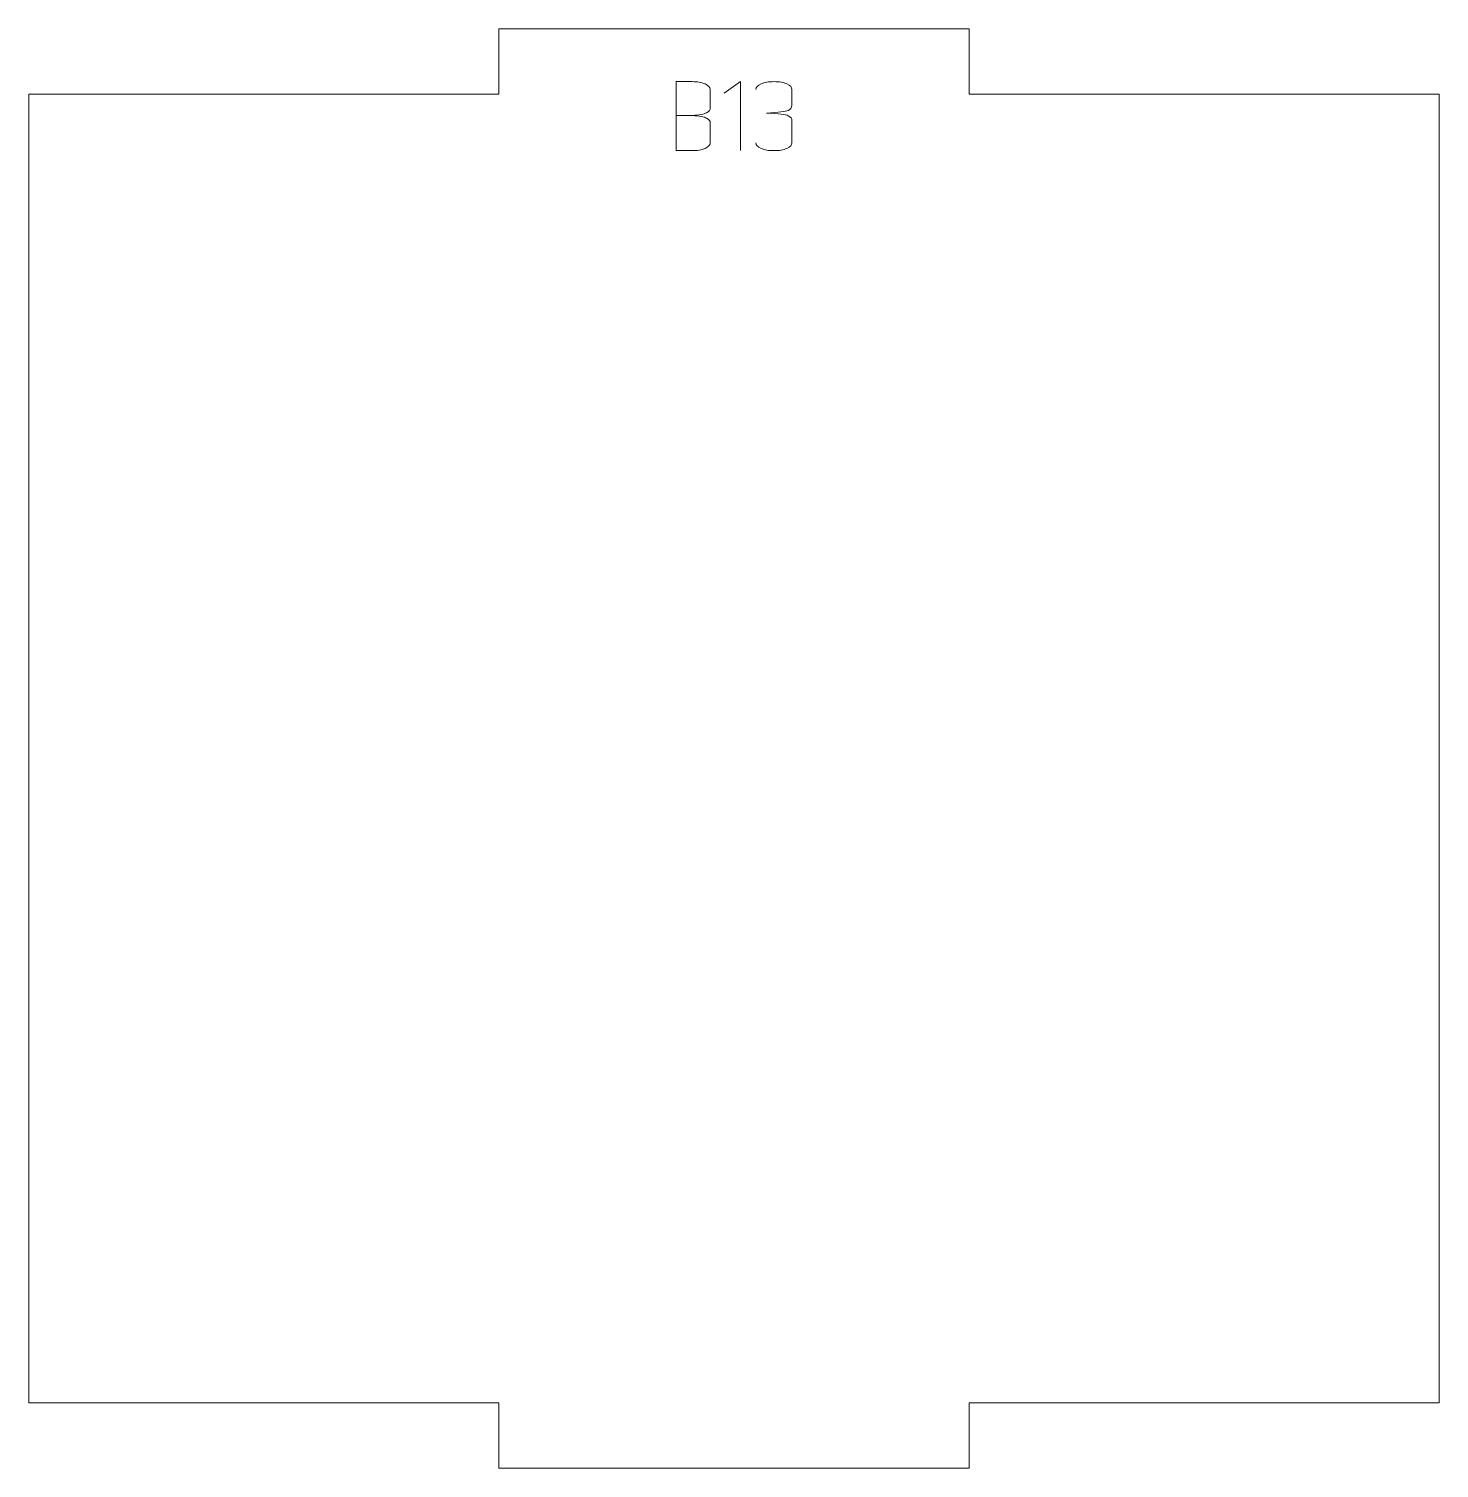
# Model space of a CAD drawing. Header units: centimetres. Extents: x -249 to 275, y -506 to 461.
# Drawn here: x -139.04 to -132.57, y 261.74 to 268.34 of the extents above; entities that cross this region are included whole.
import ezdxf

# ---------------------------------------------------------------- set-up
doc = ezdxf.new("R2010")
doc.units = ezdxf.units.CM
doc.header["$MEASUREMENT"] = 0
doc.layers.add('Capa 1', color=7, linetype='Continuous')

msp = doc.modelspace()

# ---------------------------------------------------------------- linework, layer by layer
at = {"layer": 'Capa 1', "color": 240, "lineweight": 9}
msp.add_open_spline([(-139.04077, 268.0409), (-139.04077, 268.0409), (-139.04077, 262.0409), (-139.04077, 262.0409), (-139.04077, 262.0409), (-136.88417, 262.0409), (-136.88417, 262.0409), (-136.88417, 262.0409), (-136.88417, 261.7409), (-136.88417, 261.7409), (-136.88417, 261.7409), (-134.72756, 261.7409), (-134.72756, 261.7409), (-134.72756, 261.7409), (-134.72756, 262.0409), (-134.72756, 262.0409), (-134.72756, 262.0409), (-132.57095, 262.0409), (-132.57095, 262.0409), (-132.57095, 262.0409), (-132.57095, 268.0409), (-132.57095, 268.0409), (-132.57095, 268.0409), (-134.72756, 268.0409), (-134.72756, 268.0409), (-134.72756, 268.0409), (-134.72756, 268.3409), (-134.72756, 268.3409), (-134.72756, 268.3409), (-136.88417, 268.3409), (-136.88417, 268.3409), (-136.88417, 268.3409), (-136.88417, 268.0409), (-136.88417, 268.0409), (-136.88417, 268.0409), (-139.04077, 268.0409), (-139.04077, 268.0409)], degree=3, knots=[0, 0, 0, 0, 0.0833333, 0.0833333, 0.0833333, 0.1666667, 0.1666667, 0.1666667, 0.25, 0.25, 0.25, 0.3333333, 0.3333333, 0.3333333, 0.4166667, 0.4166667, 0.4166667, 0.5, 0.5, 0.5, 0.5833333, 0.5833333, 0.5833333, 0.6666667, 0.6666667, 0.6666667, 0.75, 0.75, 0.75, 0.8333333, 0.8333333, 0.8333333, 0.9166667, 0.9166667, 0.9166667, 1, 1, 1, 1], dxfattribs=at)
at = {"layer": 'Capa 1', "color": 114, "lineweight": 9}
for points, knots in [([(-136.07186, 268.09854), (-136.07186, 268.09854), (-136.07186, 267.7821), (-136.07186, 267.7821), (-136.07186, 267.7821), (-135.99711, 267.7821), (-135.99711, 267.7821), (-135.97418, 267.7821), (-135.95476, 267.78546), (-135.93886, 267.79219), (-135.92266, 267.79892), (-135.91456, 267.80732), (-135.91456, 267.81741), (-135.91456, 267.81741), (-135.91456, 267.90959), (-135.91456, 267.90959), (-135.91456, 267.91754), (-135.92021, 267.92457), (-135.93153, 267.93069), (-135.94253, 267.9368), (-135.96439, 267.94108), (-135.99711, 267.94353), (-135.965, 267.94567), (-135.94314, 267.9498), (-135.93153, 267.95591), (-135.92021, 267.96233), (-135.91456, 267.96952), (-135.91456, 267.97747), (-135.91456, 267.97747), (-135.91456, 268.06323), (-135.91456, 268.06323), (-135.91456, 268.07271), (-135.92266, 268.08096), (-135.93886, 268.08799), (-135.95507, 268.09502), (-135.97448, 268.09854), (-135.99711, 268.09854), (-135.99711, 268.09854), (-136.07186, 268.09854), (-136.07186, 268.09854)], [0, 0, 0, 0, 0.0769231, 0.0769231, 0.0769231, 0.1538462, 0.1538462, 0.1538462, 0.2307692, 0.2307692, 0.2307692, 0.3076923, 0.3076923, 0.3076923, 0.3846154, 0.3846154, 0.3846154, 0.4615385, 0.4615385, 0.4615385, 0.5384615, 0.5384615, 0.5384615, 0.6153846, 0.6153846, 0.6153846, 0.6923077, 0.6923077, 0.6923077, 0.7692308, 0.7692308, 0.7692308, 0.8461538, 0.8461538, 0.8461538, 0.9230769, 0.9230769, 0.9230769, 1, 1, 1, 1]), ([(-135.99711, 267.94353), (-135.99711, 267.94353), (-136.07186, 267.94353), (-136.07186, 267.94353), (-136.07186, 267.94353), (-136.07186, 268.09854), (-136.07186, 268.09854), (-136.07186, 268.09854), (-135.99711, 268.09854), (-135.99711, 268.09854), (-135.97448, 268.09854), (-135.95507, 268.09502), (-135.93886, 268.08799), (-135.92266, 268.08096), (-135.91456, 268.07271), (-135.91456, 268.06323), (-135.91456, 268.06323), (-135.91456, 267.97747), (-135.91456, 267.97747), (-135.91456, 267.96952), (-135.92021, 267.96233), (-135.93153, 267.95591), (-135.94314, 267.9498), (-135.965, 267.94567), (-135.99711, 267.94353)], [0, 0, 0, 0, 0.125, 0.125, 0.125, 0.25, 0.25, 0.25, 0.375, 0.375, 0.375, 0.5, 0.5, 0.5, 0.625, 0.625, 0.625, 0.75, 0.75, 0.75, 0.875, 0.875, 0.875, 1, 1, 1, 1]), ([(-135.7756, 268.099), (-135.7756, 268.099), (-135.85173, 268.04626), (-135.85173, 268.04626), (-135.85173, 268.04626), (-135.7756, 268.099), (-135.7756, 268.099), (-135.7756, 268.099), (-135.7756, 267.7821), (-135.7756, 267.7821), (-135.7756, 267.7821), (-135.7756, 268.099), (-135.7756, 268.099)], [0, 0, 0, 0, 0.25, 0.25, 0.25, 0.5, 0.5, 0.5, 0.75, 0.75, 0.75, 1, 1, 1, 1]), ([(-135.62242, 267.7821), (-135.64596, 267.7821), (-135.66561, 267.78554), (-135.68135, 267.79242), (-135.6971, 267.7993), (-135.70497, 267.80763), (-135.70497, 267.81741), (-135.70497, 267.80763), (-135.6971, 267.7993), (-135.68135, 267.79242), (-135.66561, 267.78554), (-135.64596, 267.7821), (-135.62242, 267.7821), (-135.59888, 267.7821), (-135.57923, 267.78554), (-135.56349, 267.79242), (-135.54774, 267.7993), (-135.53987, 267.80763), (-135.53987, 267.81741), (-135.53987, 267.81741), (-135.53987, 267.9206), (-135.53987, 267.9206), (-135.53987, 267.92886), (-135.54553, 267.93604), (-135.55684, 267.94215), (-135.56815, 267.94827), (-135.60132, 267.9524), (-135.65636, 267.95454), (-135.60163, 267.9579), (-135.56876, 267.96188), (-135.55776, 267.96646), (-135.54675, 267.97105), (-135.54079, 267.97854), (-135.53987, 267.98893), (-135.53987, 267.98893), (-135.53987, 268.06323), (-135.53987, 268.06323), (-135.53987, 268.07301), (-135.54774, 268.08134), (-135.56349, 268.08822), (-135.57923, 268.0951), (-135.59888, 268.09854), (-135.62242, 268.09854), (-135.64596, 268.09854), (-135.66561, 268.0951), (-135.68135, 268.08822), (-135.6971, 268.08134), (-135.70497, 268.07301), (-135.70497, 268.06323), (-135.70497, 268.07301), (-135.6971, 268.08134), (-135.68135, 268.08822), (-135.66561, 268.0951), (-135.64596, 268.09854), (-135.62242, 268.09854), (-135.59888, 268.09854), (-135.57923, 268.0951), (-135.56349, 268.08822), (-135.54774, 268.08134), (-135.53987, 268.07301), (-135.53987, 268.06323), (-135.53987, 268.06323), (-135.53987, 267.98893), (-135.53987, 267.98893), (-135.54079, 267.97854), (-135.54675, 267.97105), (-135.55776, 267.96646), (-135.56876, 267.96188), (-135.60163, 267.9579), (-135.65636, 267.95454), (-135.60132, 267.9524), (-135.56815, 267.94827), (-135.55684, 267.94215), (-135.54553, 267.93604), (-135.53987, 267.92886), (-135.53987, 267.9206), (-135.53987, 267.9206), (-135.53987, 267.81741), (-135.53987, 267.81741), (-135.53987, 267.80763), (-135.54774, 267.7993), (-135.56349, 267.79242), (-135.57923, 267.78554), (-135.59888, 267.7821), (-135.62242, 267.7821)], [0, 0, 0, 0, 0.0357143, 0.0357143, 0.0357143, 0.0714286, 0.0714286, 0.0714286, 0.1071429, 0.1071429, 0.1071429, 0.1428571, 0.1428571, 0.1428571, 0.1785714, 0.1785714, 0.1785714, 0.2142857, 0.2142857, 0.2142857, 0.25, 0.25, 0.25, 0.2857143, 0.2857143, 0.2857143, 0.3214286, 0.3214286, 0.3214286, 0.3571429, 0.3571429, 0.3571429, 0.3928571, 0.3928571, 0.3928571, 0.4285714, 0.4285714, 0.4285714, 0.4642857, 0.4642857, 0.4642857, 0.5, 0.5, 0.5, 0.5357143, 0.5357143, 0.5357143, 0.5714286, 0.5714286, 0.5714286, 0.6071429, 0.6071429, 0.6071429, 0.6428571, 0.6428571, 0.6428571, 0.6785714, 0.6785714, 0.6785714, 0.7142857, 0.7142857, 0.7142857, 0.75, 0.75, 0.75, 0.7857143, 0.7857143, 0.7857143, 0.8214286, 0.8214286, 0.8214286, 0.8571429, 0.8571429, 0.8571429, 0.8928571, 0.8928571, 0.8928571, 0.9285714, 0.9285714, 0.9285714, 0.9642857, 0.9642857, 0.9642857, 1, 1, 1, 1]), ([(-136.07186, 267.7821), (-136.07186, 267.7821), (-136.07186, 267.94353), (-136.07186, 267.94353), (-136.07186, 267.94353), (-135.99711, 267.94353), (-135.99711, 267.94353), (-135.96439, 267.94108), (-135.94253, 267.9368), (-135.93153, 267.93069), (-135.92021, 267.92457), (-135.91456, 267.91754), (-135.91456, 267.90959), (-135.91456, 267.90959), (-135.91456, 267.81741), (-135.91456, 267.81741), (-135.91456, 267.80732), (-135.92266, 267.79892), (-135.93886, 267.79219), (-135.95476, 267.78546), (-135.97418, 267.7821), (-135.99711, 267.7821), (-135.99711, 267.7821), (-136.07186, 267.7821), (-136.07186, 267.7821)], [0, 0, 0, 0, 0.125, 0.125, 0.125, 0.25, 0.25, 0.25, 0.375, 0.375, 0.375, 0.5, 0.5, 0.5, 0.625, 0.625, 0.625, 0.75, 0.75, 0.75, 0.875, 0.875, 0.875, 1, 1, 1, 1])]:
    msp.add_open_spline(points, degree=3, knots=knots, dxfattribs=at)

doc.saveas('drawing.dxf')
